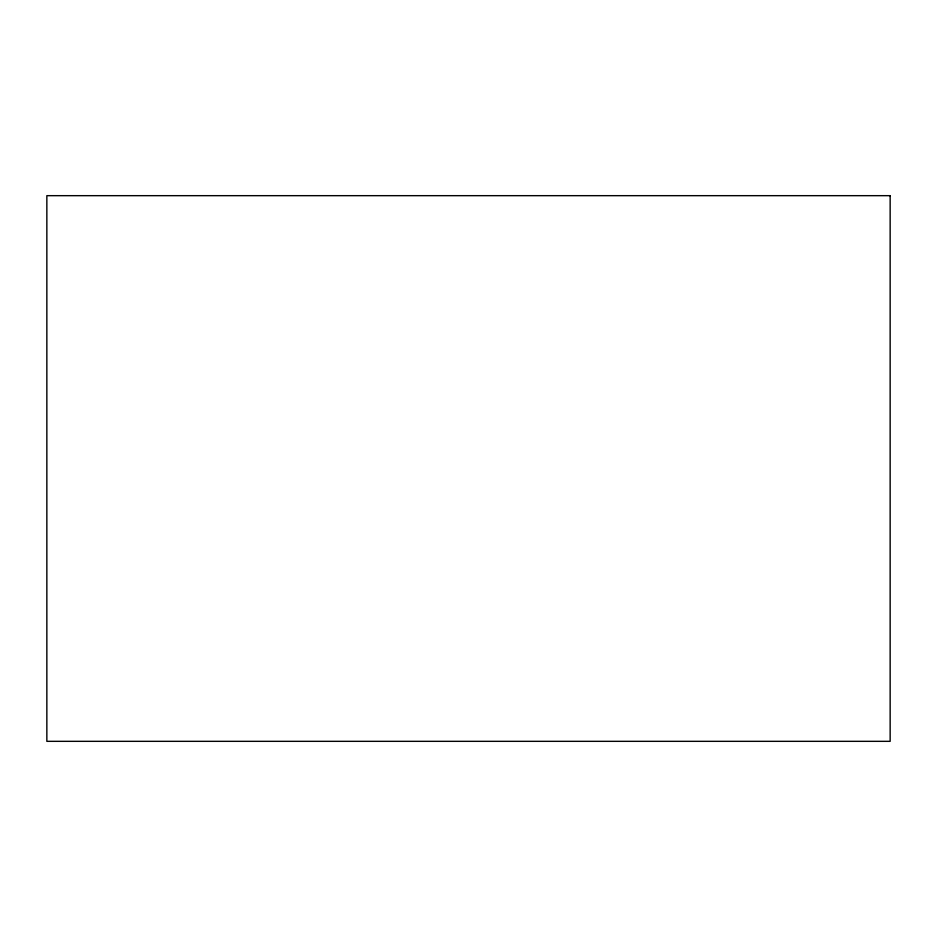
<?xml version="1.0" encoding="UTF-8"?>
<svg xmlns="http://www.w3.org/2000/svg" width="937" height="937" viewBox="0 0 937 937"><rect width="100%" height="100%" fill="white"/><g stroke="black" fill="none" stroke-linecap="round" stroke-linejoin="round"><path stroke-width="1.41" d="M890.15 195.669L46.85 195.669L46.85 741.331L890.15 741.331L890.15 195.669"/></g></svg>
